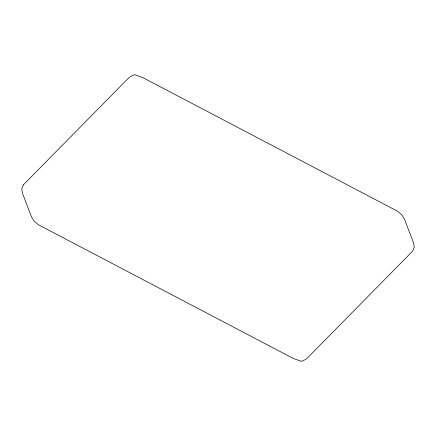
<?xml version="1.0" encoding="UTF-8"?>
<svg xmlns="http://www.w3.org/2000/svg" width="436" height="436" viewBox="0 0 436 436"><rect width="100%" height="100%" fill="white"/><g stroke="black" fill="none" stroke-linecap="round" stroke-linejoin="round"><path stroke-width="0.65" d="M23.342 184.886L21.8 188.581L22.34 192.886L30.03 213.024L31.665 217.177L34.373 221.417L38.749 224.922L293.357 358.485L301.554 361.351L304.993 359.733L307.364 358.027L412.658 251.114L414.2 247.419L413.66 243.114L404.336 218.823L401.627 214.583L397.251 211.079L142.643 77.515L134.446 74.649L131.007 76.267L128.636 77.973L23.342 184.886"/></g></svg>
